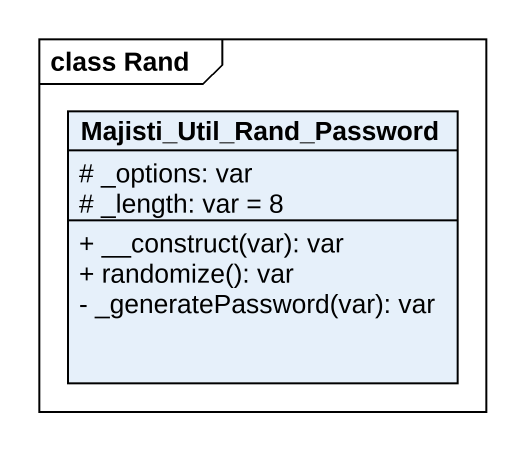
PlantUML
@startuml
mainframe class Rand
hide circle
hide empty members
skinparam classAttributeIconSize 0
class Majisti_Util_Rand_Password {
  # _options: var
  # _length: var = 8
  + __construct(var): var
  + randomize(): var
  - _generatePassword(var): var
}
@enduml
